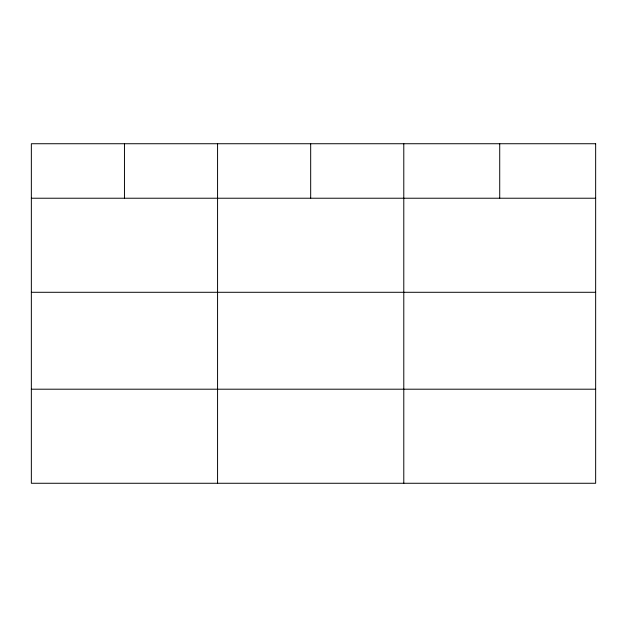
<?xml version="1.0" encoding="UTF-8"?>
<svg xmlns="http://www.w3.org/2000/svg" width="627" height="627" viewBox="0 0 627 627"><rect width="100%" height="100%" fill="white"/><g stroke="black" fill="none" stroke-linecap="round" stroke-linejoin="round"><path stroke-width="0.94" d="M31.35 198.226L595.65 198.226M31.35 292.292L595.65 292.292M31.35 389.202L595.65 389.202M499.719 143.732L499.719 198.226M403.788 143.732L403.788 483.268M310.678 143.732L310.678 198.226M217.569 143.732L217.569 483.268M124.46 143.732L124.46 198.226M595.65 143.732L31.35 143.732L31.35 483.268L595.65 483.268L595.65 143.732"/></g></svg>
